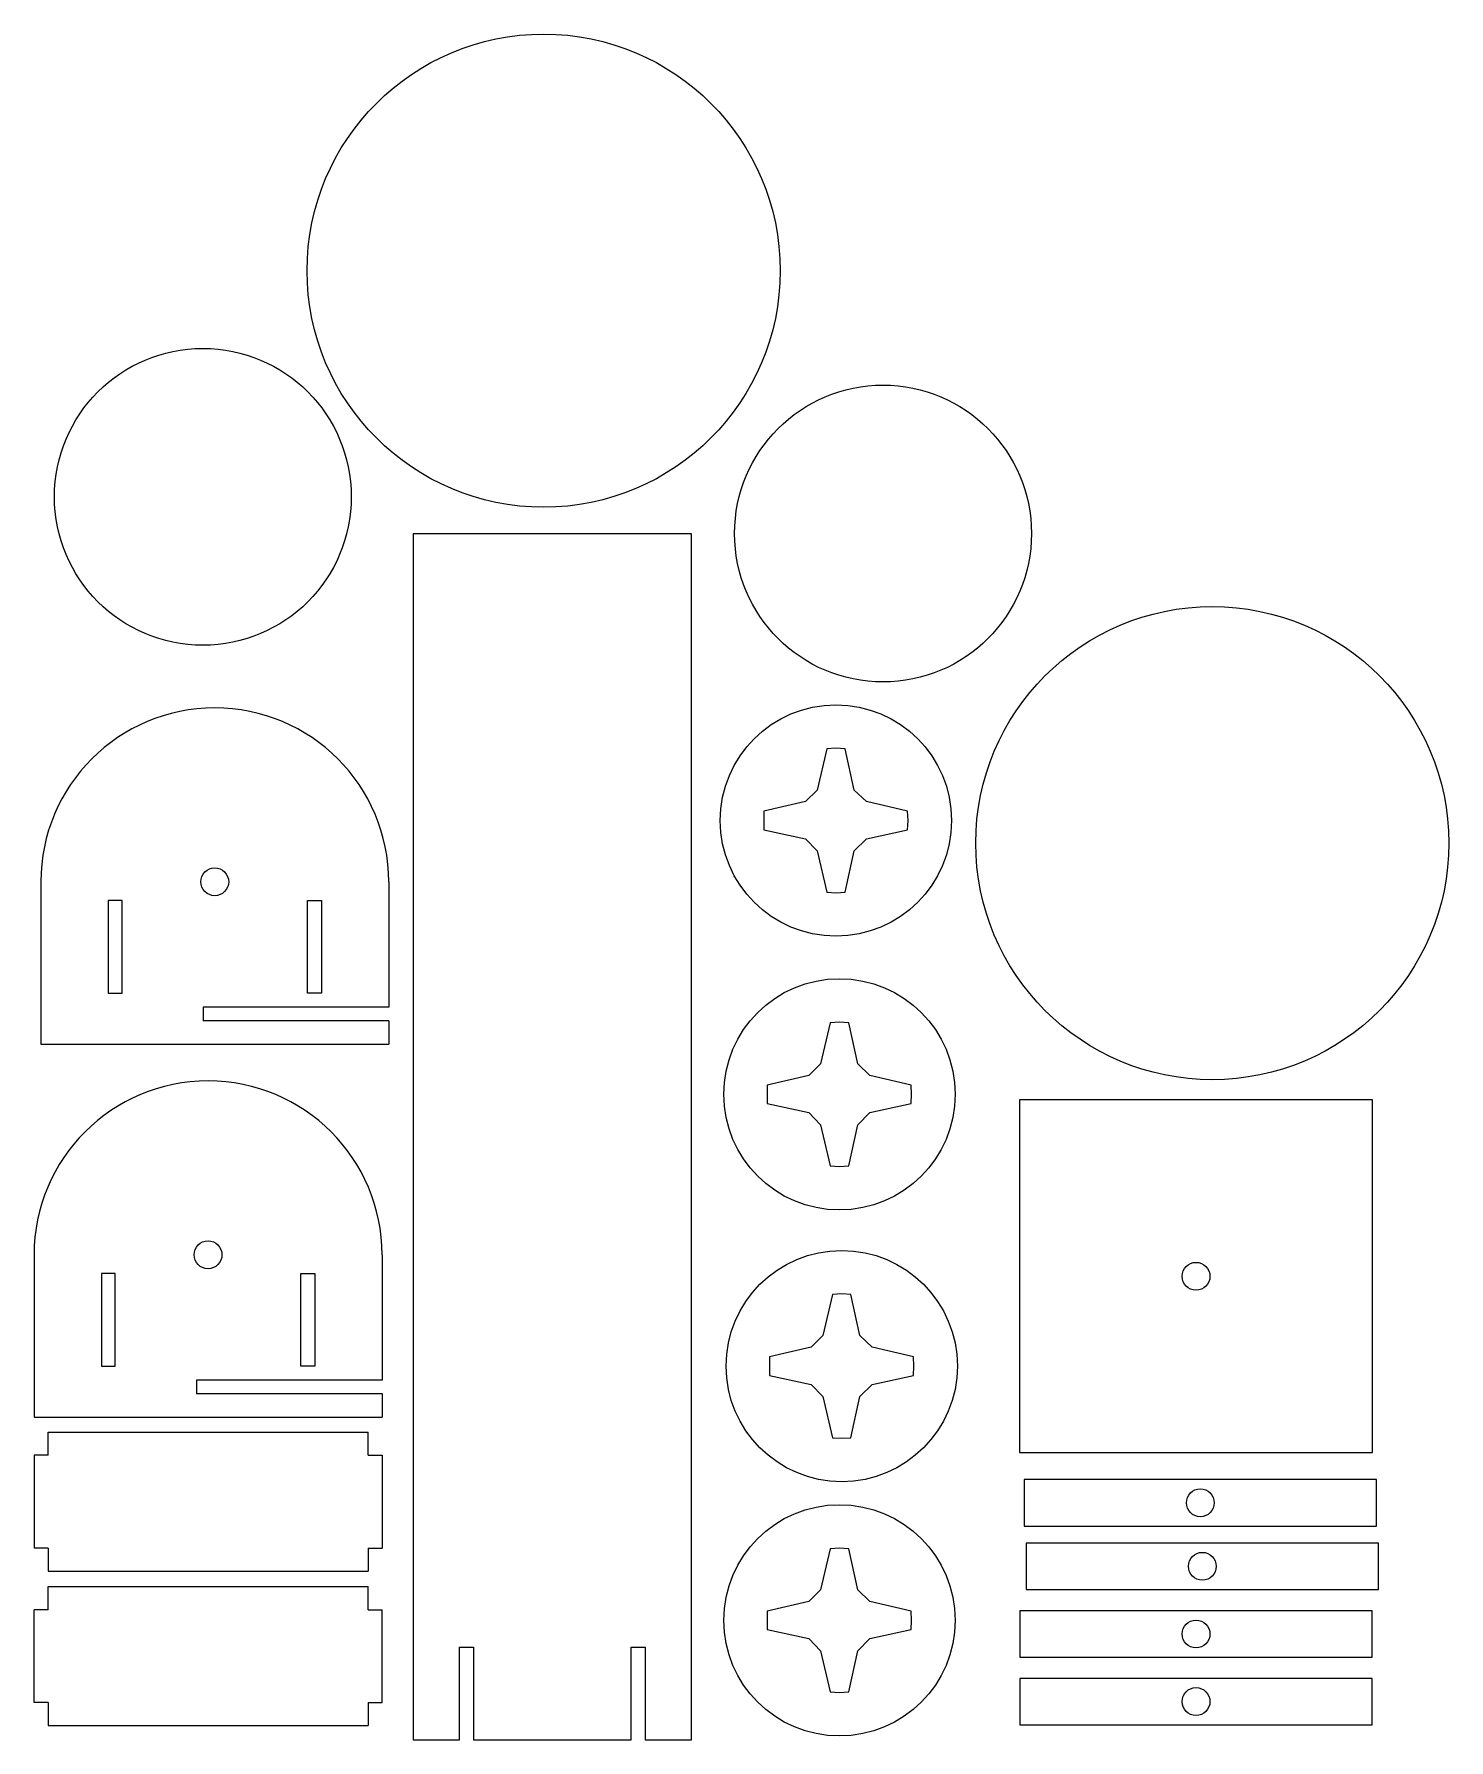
# Model space of a CAD drawing. Header units: millimetres. Extents: x 9 to 314, y 6 to 374.
import ezdxf

# ---------------------------------------------------------------- set-up
doc = ezdxf.new("R2010")
doc.units = ezdxf.units.MM

msp = doc.modelspace()

# ---------------------------------------------------------------- linework, layer by layer
at = {"color": 7, "linetype": 'Continuous', "lineweight": 25}
for p, q in [((150.24, 266.49), (90.24, 266.49)), ((90.24, 266.49), (90.24, 6.49)), ((150.24, 6.49), (150.24, 266.49)), ((179.4, 220.12), (177.33, 211.25)), ((181.39, 220.25), (179.4, 220.12)), ((183.39, 220.12), (181.39, 220.25)), ((185.33, 211.25), (183.39, 220.12)), ((177.33, 211.25), (174.83, 208.75)), ((187.96, 208.75), (185.33, 211.25)), ((174.83, 208.75), (165.83, 206.68)), ((165.83, 206.68), (165.83, 202.68)), ((196.83, 206.68), (187.96, 208.75)), ((196.96, 204.68), (196.83, 206.68)), ((165.83, 202.68), (174.83, 200.75)), ((187.96, 200.75), (196.83, 202.68)), ((196.83, 202.68), (196.96, 204.68)), ((174.83, 200.75), (177.33, 198.12)), ((185.33, 198.12), (187.96, 200.75)), ((177.33, 198.12), (179.4, 189.25)), ((183.39, 189.25), (185.33, 198.12)), ((9.99, 191.47), (9.99, 156.47)), ((84.99, 191.47), (84.99, 164.47)), ((179.4, 189.25), (181.39, 189.12)), ((181.39, 189.12), (183.39, 189.25)), ((27.49, 187.46), (24.49, 187.46)), ((24.49, 187.46), (24.49, 167.46)), ((27.49, 167.46), (27.49, 187.46)), ((67.49, 187.46), (70.49, 187.46)), ((67.49, 167.46), (67.49, 187.46)), ((70.49, 187.46), (70.49, 167.46)), ((24.49, 167.46), (27.49, 167.46)), ((70.49, 167.46), (67.49, 167.46)), ((84.99, 164.47), (44.99, 164.47)), ((44.99, 164.47), (44.99, 161.47)), ((84.99, 161.47), (44.99, 161.47)), ((84.99, 161.47), (84.99, 156.47)), ((180.15, 161.09), (178.08, 152.22)), ((182.15, 161.22), (180.15, 161.09)), ((184.14, 161.09), (182.15, 161.22)), ((186.08, 152.22), (184.14, 161.09)), ((9.99, 156.47), (84.99, 156.47)), ((178.08, 152.22), (175.58, 149.72)), ((188.71, 149.72), (186.08, 152.22)), ((175.58, 149.72), (166.58, 147.66)), ((166.58, 147.66), (166.58, 143.66)), ((197.58, 147.66), (188.71, 149.72)), ((197.71, 145.66), (197.58, 147.66)), ((166.58, 143.66), (175.58, 141.72)), ((188.71, 141.72), (197.58, 143.66)), ((197.58, 143.66), (197.71, 145.66)), ((297.04, 144.44), (220.99, 144.44)), ((220.99, 144.44), (220.99, 68.44)), ((297.04, 68.44), (297.04, 144.44)), ((175.58, 141.72), (178.08, 139.09)), ((186.08, 139.09), (188.71, 141.72)), ((178.08, 139.09), (180.15, 130.22)), ((184.14, 130.22), (186.08, 139.09)), ((180.15, 130.22), (182.15, 130.09)), ((182.15, 130.09), (184.14, 130.22)), ((8.54, 111.06), (8.54, 76.06)), ((83.54, 111.06), (83.54, 84.06)), ((26.04, 107.05), (23.04, 107.05)), ((23.04, 107.05), (23.04, 87.05)), ((26.04, 87.05), (26.04, 107.05)), ((66.04, 107.05), (69.04, 107.05)), ((66.04, 87.05), (66.04, 107.05)), ((69.04, 107.05), (69.04, 87.05)), ((180.64, 102.52), (178.57, 93.64)), ((182.64, 102.64), (180.64, 102.52)), ((184.63, 102.52), (182.64, 102.64)), ((186.57, 93.64), (184.63, 102.52)), ((178.57, 93.64), (176.07, 91.14)), ((189.21, 91.14), (186.57, 93.64)), ((176.07, 91.14), (167.07, 89.08)), ((167.07, 89.08), (167.07, 85.08)), ((198.08, 89.08), (189.21, 91.14)), ((198.21, 87.08), (198.08, 89.08)), ((23.04, 87.05), (26.04, 87.05)), ((69.04, 87.05), (66.04, 87.05)), ((167.07, 85.08), (176.07, 83.14)), ((189.21, 83.14), (198.08, 85.08)), ((198.08, 85.08), (198.21, 87.08)), ((83.54, 84.06), (43.54, 84.06)), ((43.54, 84.06), (43.54, 81.06)), ((83.54, 81.06), (43.54, 81.06)), ((83.54, 81.06), (83.54, 76.06)), ((176.07, 83.14), (178.57, 80.51)), ((186.57, 80.51), (189.21, 83.14)), ((178.57, 80.51), (180.64, 71.64)), ((184.63, 71.64), (186.57, 80.51)), ((8.54, 76.06), (83.54, 76.06)), ((11.54, 67.84), (11.54, 72.84)), ((11.54, 72.84), (80.54, 72.84)), ((80.54, 67.84), (80.54, 72.84)), ((180.64, 71.64), (182.64, 71.51)), ((182.64, 71.51), (184.63, 71.64)), ((8.54, 67.84), (8.54, 47.84)), ((11.54, 67.84), (8.54, 67.84)), ((80.54, 67.84), (83.54, 67.84)), ((83.54, 67.84), (83.54, 47.84)), ((220.99, 68.44), (297.04, 68.44)), ((297.94, 62.6), (221.94, 62.6)), ((221.94, 62.6), (221.94, 52.6)), ((297.94, 52.6), (297.94, 62.6)), ((221.94, 52.6), (297.94, 52.6)), ((11.54, 47.84), (8.54, 47.84)), ((11.54, 47.84), (11.54, 42.84)), ((80.54, 47.84), (80.54, 42.84)), ((80.54, 47.84), (83.54, 47.84)), ((182.15, 47.82), (180.15, 47.69)), ((184.14, 47.69), (182.15, 47.82)), ((298.38, 48.92), (222.38, 48.92)), ((222.38, 48.92), (222.38, 38.92)), ((298.38, 38.92), (298.38, 48.92)), ((180.15, 47.69), (178.08, 38.82)), ((186.08, 38.82), (184.14, 47.69)), ((11.54, 42.84), (80.54, 42.84)), ((11.54, 34.56), (11.54, 39.56)), ((11.54, 39.56), (80.54, 39.56)), ((80.54, 34.56), (80.54, 39.56)), ((178.08, 38.82), (175.58, 36.32)), ((188.71, 36.32), (186.08, 38.82)), ((222.38, 38.92), (298.38, 38.92)), ((8.54, 14.56), (8.54, 34.56)), ((11.54, 34.56), (8.54, 34.56)), ((80.54, 34.56), (83.54, 34.56)), ((83.54, 14.56), (83.54, 34.56)), ((175.58, 36.32), (166.58, 34.26)), ((166.58, 34.26), (166.58, 30.26)), ((197.58, 34.26), (188.71, 36.32)), ((197.71, 32.26), (197.58, 34.26)), ((297.02, 34.32), (221.02, 34.32)), ((221.02, 34.32), (221.02, 24.32)), ((297.02, 24.32), (297.02, 34.32)), ((166.58, 30.26), (175.58, 28.32)), ((188.71, 28.32), (197.58, 30.26)), ((197.58, 30.26), (197.71, 32.26)), ((100.24, 26.49), (103.24, 26.49)), ((100.24, 6.49), (100.24, 26.49)), ((103.24, 26.49), (103.24, 6.49)), ((137.24, 26.49), (140.24, 26.49)), ((137.24, 6.49), (137.24, 26.49)), ((140.24, 26.49), (140.24, 6.49)), ((175.58, 28.32), (178.08, 25.69)), ((186.08, 25.69), (188.71, 28.32)), ((178.08, 25.69), (180.15, 16.82)), ((184.14, 16.82), (186.08, 25.69)), ((221.02, 24.32), (297.02, 24.32)), ((297.02, 19.76), (221.02, 19.76)), ((221.02, 19.76), (221.02, 9.76)), ((297.02, 9.76), (297.02, 19.76)), ((180.15, 16.82), (182.15, 16.69)), ((182.15, 16.69), (184.14, 16.82)), ((11.54, 14.56), (8.54, 14.56)), ((11.54, 14.56), (11.54, 9.56)), ((80.54, 14.56), (83.54, 14.56)), ((80.54, 14.56), (80.54, 9.56)), ((11.54, 9.56), (80.54, 9.56)), ((221.02, 9.76), (297.02, 9.76)), ((90.24, 6.49), (100.24, 6.49)), ((103.24, 6.49), (137.24, 6.49)), ((140.24, 6.49), (150.24, 6.49))]:
    msp.add_line(p, q, dxfattribs=at)
for centre, radius in [((118.38, 323.22), 51), ((44.92, 274.47), 32), ((191.54, 266.55), 32), ((262.52, 199.81), 51), ((181.39, 204.68), 24.93), ((47.49, 191.47), 3), ((182.15, 145.66), 24.93), ((46.04, 111.06), 3), ((182.64, 87.08), 24.93), ((259.02, 106.44), 3), ((259.94, 57.6), 3), ((182.15, 32.26), 24.93), ((260.38, 43.92), 3), ((259.02, 29.32), 3), ((259.02, 14.76), 3)]:
    msp.add_circle(centre, radius, dxfattribs=at)
for centre in [(47.49, 191.47), (46.04, 111.06)]:
    msp.add_arc(centre, 37.5, 0, 180, dxfattribs=at)

doc.saveas('drawing.dxf')
